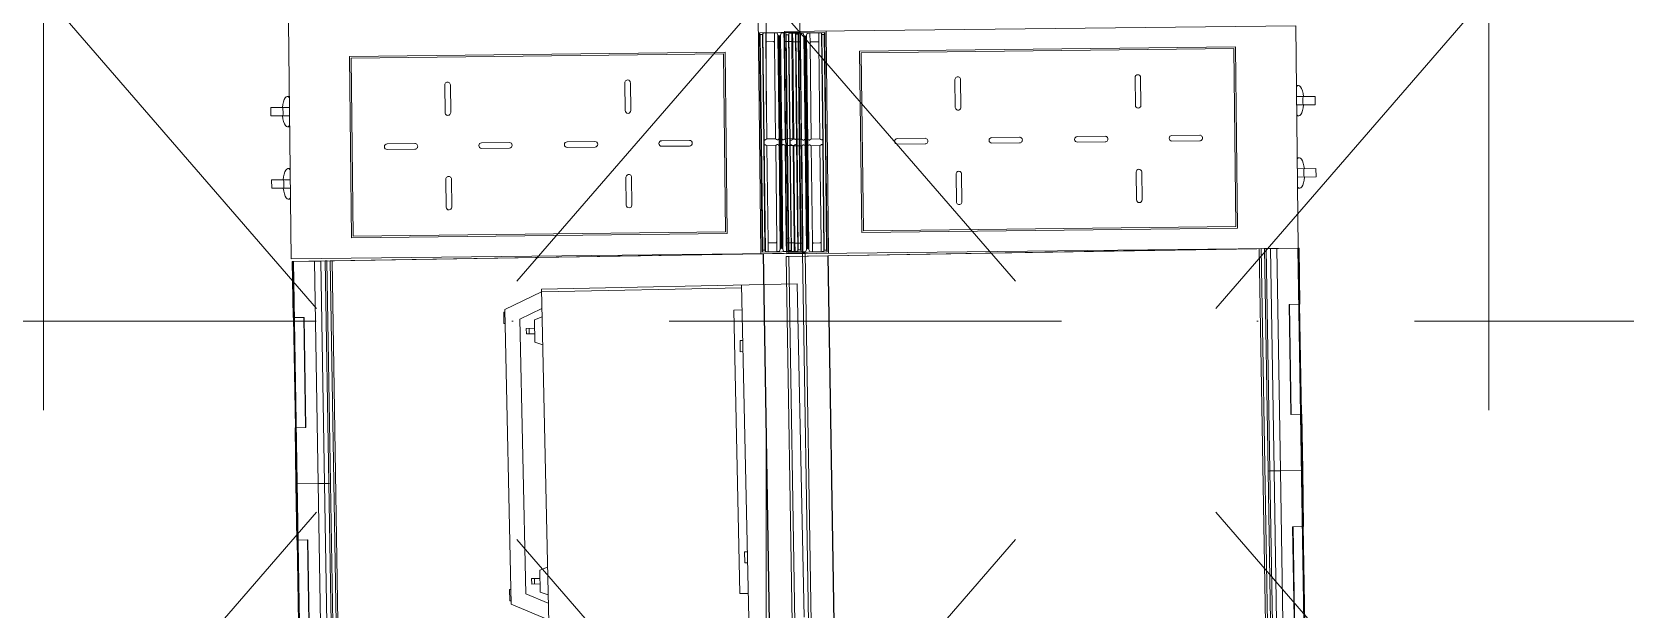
# Model space of a CAD drawing. Header units: millimetres. Extents: x -34838 to 729576, y -214038 to 121482.
# Drawn here: x 574465 to 577331, y -92255 to -91217 of the extents above; entities that cross this region are included whole.
import ezdxf
from ezdxf.enums import TextEntityAlignment as Align

# ---------------------------------------------------------------- set-up
doc = ezdxf.new("R2010")
doc.units = ezdxf.units.MM
doc.header["$MEASUREMENT"] = 0
doc.linetypes.add('ШТРИХОВА 1_2', pattern=[1300, 750, -550])
doc.linetypes.add('Штрихпунктирная', pattern=[1340.555525, 705.555534, -352.777767, 0, -282.222223])
for name, color, linetype, lineweight in [('0_Ном._пера__1', 7, 'Continuous', 13), ('А _ ОСІ КООРДИНАЦІЙНІ.3D_Ном._пера__105', 7, 'Continuous', 13), ('А _ ОСІ КООРДИНАЦІЙНІ.3D_Ном._пера__25', 7, 'Continuous', 0)]:
    doc.layers.add(name, color=color, linetype=linetype, lineweight=lineweight)
doc.layers.add('А _ ОСІ КООРДИНАЦІЙНІ.3D', color=7, linetype='Continuous')
doc.styles.add('СГЕНЕРИР_СТИЛЬ_1', font='Arial.ttf')

# ---------------------------------------------------------------- blocks, each defined once
blk = doc.blocks.new('Стандартный Маркер Сетки_2')
at = {"layer": 'А _ ОСІ КООРДИНАЦІЙНІ.3D_Ном._пера__105', "color": 7, "linetype": 'Штрихпунктирная', "lineweight": 13}
blk.add_line((500, 0), (99754.182117, 0), dxfattribs=at)
at = {"layer": 'А _ ОСІ КООРДИНАЦІЙНІ.3D_Ном._пера__25', "color": 7, "lineweight": 0, "style": 'СГЕНЕРИР_СТИЛЬ_1'}
blk.add_attdef('AC_MarkerText_1', text='', height=700, dxfattribs=at).set_placement((-1000, 40.005), align=Align.MIDDLE_CENTER)

msp = doc.modelspace()

# ---------------------------------------------------------------- linework, layer by layer
at = {"layer": '0_Ном._пера__1', "color": 7, "linetype": 'ШТРИХОВА 1_2', "lineweight": 13}
for p, q in [((574486.2, -91147.6), (574486.2, -92647.6)), ((574486.2, -91147.6), (575786.2, -92647.6)), ((574486.2, -92647.6), (575786.2, -91147.6)), ((575786.2, -92647.6), (575786.2, -91147.6)), ((575786.2, -92647.6), (575786.2, -91147.6)), ((577086.2, -91147.6), (575786.2, -92647.6)), ((577086.2, -92647.6), (575786.2, -91147.6)), ((577086.2, -91147.6), (577086.2, -92647.6))]:
    msp.add_line(p, q, dxfattribs=at)
at = {"layer": '0_Ном._пера__1', "color": 7, "linetype": 'Continuous', "lineweight": 13}
for p, q in [((576676.8, -91607), (575827, -91620.9)), ((575897.7, -91619.8), (576742.4, -91606)), ((576743.4, -91606), (576673.4, -91607.1)), ((576673.4, -91607.1), (576676.8, -91607)), ((576686.5, -92407), (576673.4, -91607.1)), ((576676.8, -91607), (576676.8, -91607)), ((576676.8, -91607), (576689.9, -92406.9)), ((576703.8, -91606.6), (576682.5, -91606.9)), ((576682.5, -91606.9), (576685.8, -91606.9)), ((576689, -92006.9), (576682.5, -91606.9)), ((576685.8, -91606.9), (576744.8, -91605.9)), ((576692.3, -92006.8), (576685.8, -91606.9)), ((576744, -91605.9), (576693.4, -91606.8)), ((576693.4, -91606.8), (576704.4, -91606.6)), ((576699.9, -92006.7), (576693.4, -91606.8)), ((576704.8, -91606.6), (576704.8, -91606.6)), ((576711.3, -92006.5), (576704.8, -91606.6)), ((576742.4, -91606), (576743.4, -91606)), ((576742.4, -91606), (576755.5, -92405.9)), ((576749.4, -91973.4), (576743.4, -91606)), ((576744.8, -91605.9), (576744, -91605.9)), ((576750, -91976.2), (576744, -91605.9)), ((576746.5, -91706.9), (576744.8, -91605.9)), ((574992.8, -91629.1), (574933.7, -91630.1)), ((574935.4, -91731.1), (574933.7, -91630.1)), ((574933.7, -91630.1), (574934.6, -91630.1)), ((574934.6, -91630.1), (574985.2, -91629.3)), ((574940.6, -92000.3), (574934.6, -91630.1)), ((574935.2, -91630.1), (575005.2, -91628.9)), ((574941.2, -91997.5), (574935.2, -91630.1)), ((574936.1, -91630.1), (574935.2, -91630.1)), ((575780.9, -91616.3), (574936.1, -91630.1)), ((574936.1, -91630.1), (574949.2, -92430)), ((574973.8, -91629.4), (574973.8, -91629.4)), ((574980.3, -92029.4), (574973.8, -91629.4)), ((574985.2, -91629.3), (574974.2, -91629.4)), ((574974.8, -91629.4), (574996.1, -91629.1)), ((574991.7, -92029.2), (574985.2, -91629.3)), ((574996.1, -91629.1), (574992.8, -91629.1)), ((574999.3, -92029.1), (574992.8, -91629.1)), ((575002.6, -92029), (574996.1, -91629.1)), ((575001.8, -91629), (575851.5, -91615.1)), ((575005.2, -91628.9), (575001.8, -91629)), ((575001.8, -91629), (575001.8, -91629)), ((575001.8, -91629), (575014.8, -92428.9)), ((575018.2, -92428.8), (575005.2, -91628.9)), ((575780.9, -91616.3), (575794, -92416.2)), ((575781.6, -91616.3), (575780.9, -91616.3)), ((575856.6, -91615), (575781.6, -91616.3)), ((575781.6, -91616.3), (575794.7, -92416.2)), ((575822, -91621), (575897, -91619.8)), ((575827, -91620.9), (575822, -91621)), ((575822, -91621), (575835.1, -92420.9)), ((575827, -91620.9), (575840.1, -92420.8)), ((575851.5, -91615.1), (575856.6, -91615)), ((575851.5, -91615.1), (575864.6, -92415)), ((575856.6, -91615), (575869.6, -92414.9)), ((575897, -91619.8), (575910, -92419.7)), ((575897, -91619.8), (575897.7, -91619.8)), ((575897.7, -91619.8), (575910.7, -92419.7)), ((575315.9, -91716.4), (575382.2, -91684.9)), ((575382.1, -91679.9), (575842, -91670.1)), ((575394.9, -92279.8), (575382.1, -91679.9)), ((575742.2, -91677.3), (575382.2, -91684.9)), ((575754.9, -92272.1), (575742, -91672.3)), ((575854.8, -92270), (575842, -91670.1)), ((575314, -91721.4), (575314.4, -91741.4)), ((575316, -91721.4), (575314, -91721.4)), ((575327.2, -92246.2), (575315.9, -91716.4)), ((575382.9, -91714.9), (575343.3, -91733.8)), ((575728, -91717.6), (575743, -91717.2)), ((575738.9, -92227.4), (575728, -91717.6)), ((576726.8, -91707.2), (576745.7, -91706.9)), ((576730, -91905.2), (576726.8, -91707.2)), ((576726.8, -91707.2), (576727.5, -91707.2)), ((576746.5, -91706.9), (576727.5, -91707.2)), ((576727.5, -91707.2), (576730.7, -91905.2)), ((576749, -91904.9), (576745.7, -91706.9)), ((576745.7, -91706.9), (576746.5, -91706.9)), ((574935.4, -91731.1), (574954.4, -91730.8)), ((574936.1, -91731.1), (574935.4, -91731.1)), ((574955.1, -91730.7), (574936.1, -91731.1)), ((574939.4, -91929), (574936.1, -91731.1)), ((574955.1, -91730.7), (574954.4, -91730.8)), ((574954.4, -91730.8), (574957.6, -91928.7)), ((574958.3, -91928.7), (574955.1, -91730.7)), ((575314.4, -91741.4), (575316.4, -91741.4)), ((575343.3, -91733.8), (575353.8, -92227.7)), ((575369.6, -91750.2), (575354.6, -91750.5)), ((575354.6, -91750.5), (575354.8, -91760.5)), ((575359.8, -91760.4), (575359.6, -91750.4)), ((575383.2, -91729.9), (575369.3, -91735.2)), ((575369.3, -91735.2), (575370.2, -91775.2)), ((575354.8, -91760.5), (575369.8, -91760.2)), ((575370.2, -91775.2), (575384.3, -91779.9)), ((575744.2, -91772.2), (575739.2, -91772.3)), ((575739.2, -91772.3), (575739.6, -91792.3)), ((575739.6, -91792.3), (575744.6, -91792.2)), ((576730, -91905.2), (576749, -91904.9)), ((576730.7, -91905.2), (576730, -91905.2)), ((576730.7, -91905.2), (576749, -91904.9)), ((576749.7, -91904.9), (576749, -91904.9)), ((576749, -91904.9), (576749.7, -91904.9)), ((576751.4, -92005.9), (576749.7, -91904.9)), ((574938.6, -91929), (574939.4, -91929)), ((574939.4, -91929), (574938.6, -91929)), ((574940.3, -92030), (574938.6, -91929)), ((574957.6, -91928.7), (574939.4, -91929)), ((574958.3, -91928.7), (574939.4, -91929)), ((574957.6, -91928.7), (574958.3, -91928.7)), ((576748.9, -91973.4), (576749.9, -91973.4)), ((576750.4, -92038.4), (576749.4, -91973.4)), ((576750.5, -92005.9), (576750, -91976.2)), ((574941.1, -92030), (574940.6, -92000.3)), ((574941.7, -91997.5), (574940.7, -91997.5)), ((574940.7, -92005), (574941.5, -92055)), ((574941.7, -92055), (574940.9, -92005)), ((574942.3, -92062.5), (574941.2, -91997.5)), ((574941.7, -92005), (574942.5, -92055)), ((574942.7, -92055), (574941.9, -92005)), ((576710.3, -92006.6), (576689, -92006.9)), ((576710.3, -92006.6), (576689, -92006.9)), ((576689, -92006.9), (576692.3, -92006.8)), ((576689, -92006.9), (576692.3, -92006.8)), ((576695.5, -92406.9), (576689, -92006.9)), ((576692.3, -92006.8), (576751.4, -92005.9)), ((576692.3, -92006.8), (576751.4, -92005.9)), ((576698.9, -92406.8), (576692.3, -92006.8)), ((576750.5, -92005.9), (576699.9, -92006.7)), ((576750.5, -92005.9), (576699.9, -92006.7)), ((576699.9, -92006.7), (576710.9, -92006.5)), ((576699.9, -92006.7), (576710.9, -92006.5)), ((576706.4, -92406.7), (576699.9, -92006.7)), ((576717.9, -92406.5), (576711.3, -92006.5)), ((576749.7, -92030.9), (576748.9, -91980.9)), ((576749.2, -91980.9), (576750, -92030.9)), ((576750.7, -92030.9), (576749.9, -91980.9)), ((576750.1, -91980.9), (576751, -92030.9)), ((576750.6, -92005.9), (576750.5, -92005.9)), ((576751, -92035.6), (576750.5, -92005.9)), ((576750.6, -92005.9), (576750.5, -92005.9)), ((576751.4, -92005.9), (576750.6, -92005.9)), ((576751.4, -92005.9), (576750.6, -92005.9)), ((576753, -92106.9), (576751.4, -92005.9)), ((574999.3, -92029.1), (574940.3, -92030)), ((574999.3, -92029.1), (574940.3, -92030)), ((574941.9, -92131), (574940.3, -92030)), ((574940.3, -92030), (574941.1, -92030)), ((574940.3, -92030), (574941.1, -92030)), ((574941.1, -92030), (574991.7, -92029.2)), ((574941.1, -92030), (574991.7, -92029.2)), ((574941.1, -92030), (574941.1, -92030)), ((574941.6, -92059.7), (574941.1, -92030)), ((574941.1, -92030), (574941.1, -92030)), ((574986.8, -92429.3), (574980.3, -92029.4)), ((574991.7, -92029.2), (574980.7, -92029.4)), ((574991.7, -92029.2), (574980.7, -92029.4)), ((574981.3, -92029.4), (575002.6, -92029)), ((574981.3, -92029.4), (575002.6, -92029)), ((574998.3, -92429.2), (574991.7, -92029.2)), ((575002.6, -92029), (574999.3, -92029.1)), ((575002.6, -92029), (574999.3, -92029.1)), ((575005.8, -92429), (574999.3, -92029.1)), ((575009.2, -92429), (575002.6, -92029)), ((576757.1, -92405.8), (576751, -92035.6)), ((574947.6, -92430), (574941.6, -92059.7)), ((574942.7, -92062.5), (574941.7, -92062.5)), ((574948.3, -92430), (574942.3, -92062.5)), ((576750, -92038.4), (576751, -92038.4)), ((576756.4, -92405.9), (576750.4, -92038.4)), ((576733.3, -92107.2), (576752.3, -92106.9)), ((576736.5, -92305.2), (576733.3, -92107.2)), ((576733.3, -92107.2), (576734, -92107.2)), ((576753, -92106.9), (576734, -92107.2)), ((576734, -92107.2), (576737.3, -92305.1)), ((576755.5, -92304.8), (576752.3, -92106.9)), ((576752.3, -92106.9), (576753, -92106.9)), ((574941.9, -92131), (574960.9, -92130.7)), ((574942.7, -92131), (574941.9, -92131)), ((574961.6, -92130.7), (574942.7, -92131)), ((574945.9, -92329), (574942.7, -92131)), ((574961.6, -92130.7), (574960.9, -92130.7)), ((574960.9, -92130.7), (574964.1, -92328.7)), ((574964.9, -92328.7), (574961.6, -92130.7)), ((575752.3, -92152.1), (575747.3, -92152.3)), ((575747.7, -92172.2), (575747.3, -92152.3)), ((575392.8, -92179.8), (575378.9, -92185.1)), ((575747.7, -92172.2), (575752.7, -92172.1)), ((575379.2, -92200.1), (575364.2, -92200.4)), ((575364.2, -92200.4), (575364.5, -92210.4)), ((575369.4, -92210.3), (575369.2, -92200.3)), ((575378.9, -92185.1), (575379.8, -92225.1)), ((575325.1, -92240.3), (575324.7, -92220.3)), ((575326.7, -92220.3), (575324.7, -92220.3)), ((575353.8, -92227.7), (575394.2, -92244.8)), ((575364.5, -92210.4), (575379.4, -92210.1)), ((575393.9, -92229.8), (575379.8, -92225.1)), ((575753.9, -92227.1), (575738.9, -92227.4)), ((575325.1, -92240.3), (575327.1, -92240.2)), ((575394.8, -92274.8), (575327.2, -92246.2))]:
    msp.add_line(p, q, dxfattribs=at)
for points in [[(574922.5, -90825.6), (575842.4, -90815.1), (575851.5, -91615.1), (574931.6, -91625.5)], [(576743.4, -91606), (575823.4, -91616.4), (575818.9, -91216.4), (576738.8, -91206)], [(575716.1, -91579.6), (575712.4, -91253.6), (575036.5, -91261.3), (575040.2, -91587.3)], [(575713.1, -91576.7), (575709.4, -91256.7), (575039.5, -91264.3), (575043.1, -91584.3)], [(575954.3, -91251.9), (575958, -91577.9), (576634, -91570.2), (576630.3, -91244.2)], [(575957.3, -91254.9), (575961, -91574.8), (576630.9, -91567.2), (576627.3, -91247.2)]]:
    msp.add_lwpolyline(points, close=True, dxfattribs=at)
for points in [[(575776.5, -91615.9), (575767.4, -90816)], [(575776.6, -91415.9), (575774.3, -91218.7), (575844.7, -91217.9)], [(575774.3, -91218.7), (575775.5, -91221.8), (575776.2, -91222), (575777.6, -91222), (575779, -91221.9), (575779.6, -91221.8), (575780.3, -91219.7), (575780.7, -91219.5), (575781.9, -91219.3), (575783.5, -91219.1), (575801, -91218.8)], [(575775.5, -91221.8), (575777.7, -91415.9)], [(575779.6, -91221.8), (575781.8, -91415.9)], [(575780.3, -91219.8), (575782.5, -91415.9)], [(575785.3, -91219), (575785.5, -91236.8)], [(575801, -91218.8), (575802.8, -91219), (575804.4, -91219), (575805.6, -91219.2), (575805.9, -91219.5), (575807.2, -91222.9), (575807.6, -91223.5), (575808.8, -91224.8), (575809.6, -91224.8)], [(575801, -91218.8), (575801.2, -91236.6)], [(575807.2, -91222.9), (575809.4, -91415.6)], [(575808.8, -91224.8), (575810.9, -91415.5)], [(575818.1, -91218.7), (575816.2, -91218.8), (575814.7, -91218.9), (575813.5, -91219.1), (575813.1, -91219.4), (575811.9, -91222.9), (575811.5, -91223.4), (575810.4, -91224.8), (575809.6, -91224.8)], [(575810.4, -91224.8), (575812.6, -91415.5)], [(575811.9, -91222.9), (575814.1, -91415.5)], [(575844.7, -91217.9), (575843.6, -91221), (575842.9, -91221.3), (575841.5, -91221.3), (575840.1, -91221.3), (575839.5, -91221.1), (575838.8, -91219.1), (575838.3, -91218.8), (575837.1, -91218.6), (575835.5, -91218.5), (575818.1, -91218.7)], [(575818.1, -91218.7), (575818.3, -91236.4)], [(575893.8, -91415.6), (575891.6, -91218.3), (575821.3, -91219.1)], [(575821.3, -91219.1), (575823.5, -91416.4)], [(575821.3, -91219.1), (575822.4, -91222.3), (575823.1, -91222.5), (575824.5, -91222.5), (575825.9, -91222.4), (575826.5, -91222.2), (575827.2, -91220.2), (575827.6, -91220), (575828.8, -91219.7), (575830.4, -91219.5), (575847.9, -91219.3)], [(575822.4, -91222.3), (575824.6, -91416.4)], [(575826.5, -91222.2), (575828.7, -91416.3)], [(575827.2, -91220.2), (575829.4, -91416.3)], [(575833.8, -91218.5), (575834, -91236.3)], [(575838.8, -91219.1), (575841, -91415.2)], [(575839.5, -91221.1), (575841.7, -91415.2)], [(575843.6, -91221), (575845.8, -91415.1)], [(575844.7, -91217.9), (575846.9, -91415.1)], [(575847.9, -91219.3), (575849.8, -91219.4), (575851.3, -91219.5), (575852.5, -91219.7), (575852.8, -91220), (575854.1, -91223.4), (575854.6, -91224), (575855.7, -91225.2), (575856.5, -91225.2)], [(575847.9, -91219.3), (575848.1, -91237.1)], [(575854.1, -91223.4), (575856.3, -91416)], [(575855.7, -91225.2), (575857.8, -91416)], [(575865, -91219.1), (575863.1, -91219.3), (575861.6, -91219.4), (575860.4, -91219.6), (575860, -91219.9), (575858.8, -91223.3), (575858.4, -91223.9), (575857.3, -91225.2), (575856.5, -91225.2)], [(575857.3, -91225.2), (575859.5, -91416)], [(575858.8, -91223.3), (575861, -91416)], [(575891.6, -91218.3), (575890.5, -91221.5), (575889.8, -91221.7), (575888.4, -91221.8), (575887, -91221.7), (575886.4, -91221.5), (575885.7, -91219.5), (575885.2, -91219.3), (575884, -91219.1), (575882.4, -91218.9), (575865, -91219.1)], [(575865, -91219.1), (575865.2, -91236.9)], [(575885.7, -91219.6), (575887.9, -91415.7)], [(575886.4, -91221.5), (575888.6, -91415.7)], [(575890.5, -91221.5), (575892.7, -91415.6)], [(575893.9, -91215.6), (575898.4, -91615.6)], [(576740.1, -91313.5), (576743.7, -91313.4)], [(574928.3, -91333.1), (574924.6, -91333.1)], [(576773.7, -91333.1), (576740.3, -91333.5)], [(576773.7, -91333.1), (576773.9, -91348.1), (576740.4, -91348.5)], [(574895, -91353.4), (574928.5, -91353.1)], [(574895, -91353.4), (574895.2, -91368.4), (574928.7, -91368.1)], [(576740.7, -91368.5), (576744.4, -91368.4)], [(574928.9, -91388.1), (574925.2, -91388.1)], [(575776.6, -91415.9), (575778.8, -91613.2), (575849.2, -91612.4)], [(575779.9, -91610), (575777.7, -91415.9)], [(575784, -91610), (575781.8, -91415.9)], [(575784.7, -91612), (575782.5, -91415.9)], [(575811.6, -91608.2), (575809.4, -91415.6)], [(575813.1, -91606.3), (575810.9, -91415.5)], [(575814.7, -91606.3), (575812.6, -91415.5)], [(575816.3, -91608.1), (575814.1, -91415.5)], [(575825.7, -91613.7), (575823.5, -91416.4)], [(575826.9, -91610.5), (575824.6, -91416.4)], [(575893.8, -91415.6), (575896.1, -91612.9), (575825.7, -91613.7)], [(575830.9, -91610.4), (575828.7, -91416.3)], [(575831.6, -91612.4), (575829.4, -91416.3)], [(575843.2, -91611.3), (575841, -91415.2)], [(575843.9, -91609.3), (575841.7, -91415.2)], [(575848, -91609.3), (575845.8, -91415.1)], [(575849.2, -91612.4), (575846.9, -91415.1)], [(575858.5, -91608.7), (575856.3, -91416)], [(575860, -91606.8), (575857.8, -91416)], [(575861.7, -91606.7), (575859.5, -91416)], [(575863.2, -91608.6), (575861, -91416)], [(575890.1, -91611.8), (575887.9, -91415.7)], [(575890.8, -91609.8), (575888.6, -91415.7)], [(575894.9, -91609.7), (575892.7, -91415.6)], [(574929.7, -91463), (574926.1, -91463.1)], [(576741.5, -91443.5), (576745.2, -91443.4)], [(576775.4, -91478.1), (576775.2, -91463.1), (576741.8, -91463.5)], [(574896.7, -91498.4), (574896.5, -91483.4), (574930, -91483)], [(576775.4, -91478.1), (576741.9, -91478.5)], [(574896.7, -91498.4), (574930.1, -91498)], [(574930.4, -91518), (574926.7, -91518.1)], [(576742.2, -91498.5), (576745.8, -91498.4)], [(575805.4, -91612.4), (575805.2, -91594.6)], [(575805.4, -91612.4), (575807.3, -91612.2), (575808.8, -91612.1), (575810, -91611.9), (575810.4, -91611.6), (575811.6, -91608.2), (575812, -91607.6), (575813.1, -91606.3), (575813.9, -91606.3)], [(575822.6, -91612.2), (575820.7, -91612.1), (575819.2, -91612), (575817.9, -91611.8), (575817.6, -91611.5), (575816.3, -91608.1), (575815.9, -91607.6), (575814.7, -91606.3), (575813.9, -91606.3)], [(575822.6, -91612.2), (575822.4, -91594.4)], [(575836.6, -91613), (575836.4, -91595.3)], [(575852.3, -91612.9), (575852.1, -91595.1)], [(575852.3, -91612.9), (575854.2, -91612.7), (575855.7, -91612.6), (575856.9, -91612.4), (575857.3, -91612.1), (575858.5, -91608.7), (575858.9, -91608.1), (575860, -91606.8), (575860.8, -91606.7)], [(575869.5, -91612.7), (575867.6, -91612.5), (575866.1, -91612.5), (575864.8, -91612.3), (575864.5, -91612), (575863.2, -91608.6), (575862.8, -91608), (575861.7, -91606.7), (575860.8, -91606.7)], [(575869.5, -91612.7), (575869.3, -91594.9)], [(575885.1, -91612.5), (575884.9, -91594.7)], [(575778.8, -91613.2), (575779.9, -91610), (575780.6, -91609.8), (575782, -91609.7), (575783.4, -91609.8), (575784, -91610), (575784.7, -91612), (575785.2, -91612.2), (575786.4, -91612.4), (575788, -91612.6), (575805.4, -91612.4)], [(575849.2, -91612.4), (575848, -91609.3), (575847.3, -91609), (575845.9, -91609), (575844.5, -91609.1), (575843.9, -91609.3), (575843.2, -91611.3), (575842.8, -91611.6), (575841.6, -91611.8), (575840, -91612), (575822.6, -91612.2)], [(575825.7, -91613.7), (575826.9, -91610.5), (575827.5, -91610.3), (575828.9, -91610.2), (575830.3, -91610.3), (575830.9, -91610.4), (575831.7, -91612.4), (575832.1, -91612.7), (575833.3, -91612.9), (575834.9, -91613), (575852.3, -91612.9)], [(575896.1, -91612.9), (575894.9, -91609.7), (575894.2, -91609.5), (575892.8, -91609.5), (575891.4, -91609.6), (575890.8, -91609.8), (575890.1, -91611.8), (575889.7, -91612), (575888.5, -91612.3), (575886.9, -91612.4), (575869.5, -91612.7)]]:
    msp.add_lwpolyline(points, dxfattribs=at)
for points in [[(575785.5, -91236.8), (575787.4, -91409.8), (575803.1, -91409.6), (575801.2, -91236.6, 0.414214), (575799.1, -91234.7), (575787.4, -91234.8, 0.539248)], [(575834, -91236.3), (575835.9, -91409.2), (575820.3, -91409.4), (575818.3, -91236.4, -0.414214), (575820.3, -91234.4), (575831.9, -91234.3, -0.539248)], [(575208, -91312.4), (575208.6, -91362.4, 1), (575218.6, -91362.3), (575218, -91312.3, 1)], [(575532, -91308.7), (575532.6, -91358.7, 1), (575542.6, -91358.6), (575542, -91308.6, 1)], [(576136.5, -91352.8), (576135.9, -91302.8, 1), (576125.9, -91302.9), (576126.5, -91352.9, 1)], [(576460.4, -91349.2), (576459.9, -91299.2, 1), (576449.9, -91299.3), (576450.4, -91349.3, 1)], [(576192.2, -91417.2), (576242.2, -91416.6, 1), (576242.1, -91406.6), (576192.1, -91407.2, 1)], [(576346.2, -91415.5), (576396.2, -91414.9, 1), (576396.1, -91404.9), (576346.1, -91405.5, 1)], [(576516.2, -91413.5), (576566.2, -91413, 1), (576566.1, -91403), (576516.1, -91403.5, 1)], [(575154.2, -91418), (575104.2, -91418.6, 1), (575104.4, -91428.6), (575154.4, -91428, 1)], [(575324.2, -91416.1), (575274.2, -91416.6, 1), (575274.3, -91426.6), (575324.3, -91426.1, 1)], [(575478.2, -91414.3), (575428.2, -91414.9, 1), (575428.3, -91424.9), (575478.3, -91424.3, 1)], [(575648.2, -91412.4), (575598.2, -91412.9, 1), (575598.3, -91422.9), (575648.3, -91422.4, 1)], [(575836.4, -91595.3), (575834.5, -91422.3), (575850.2, -91422.1), (575852.1, -91595.1, -0.414214), (575850.1, -91597.1), (575838.5, -91597.2, -0.539248)], [(575884.9, -91594.7), (575883, -91421.7), (575867.3, -91421.9), (575869.3, -91594.9, 0.414214), (575871.3, -91596.9), (575883, -91596.7, 0.539248)], [(576022.2, -91419.1), (576072.2, -91418.6, 1), (576072.1, -91408.6), (576022.1, -91409.1, 1)], [(576462.4, -91519.1), (576461.8, -91469.1, 1), (576451.8, -91469.3), (576452.4, -91519.3, 1)], [(575210, -91482.4), (575210.5, -91532.4, 1), (575220.5, -91532.2), (575220, -91482.3, 1)], [(575534, -91478.7), (575534.5, -91528.7, 1), (575544.5, -91528.6), (575544, -91478.6, 1)], [(576138.4, -91522.8), (576137.8, -91472.8, 1), (576127.8, -91472.9), (576128.4, -91522.9, 1)]]:
    msp.add_lwpolyline(points, format="xyb", close=True, dxfattribs=at)
for points in [[(575832.2, -91219.5), (575832.4, -91237.3), (575834.3, -91410.3), (575850, -91410.1), (575848.1, -91237.1, 0.414214), (575846, -91235.1), (575834.4, -91235.3, 0.539248), (575832.4, -91237.3)], [(575880.7, -91218.9), (575880.9, -91236.7), (575882.8, -91409.7), (575867.2, -91409.9), (575865.2, -91236.9, -0.414214), (575867.2, -91234.9), (575878.9, -91234.8, -0.539248), (575880.9, -91236.7)], [(575782.1, -91409.9, 0.670169), (575785.7, -91410.9), (575787.4, -91409.8)], [(575782.2, -91421.9, -0.670169), (575785.8, -91420.7), (575787.6, -91421.8)], [(575789.7, -91612.6), (575789.5, -91594.8), (575787.6, -91421.8), (575803.3, -91421.6), (575805.2, -91594.6, -0.414214), (575803.2, -91596.6), (575791.6, -91596.8, -0.539248), (575789.5, -91594.8)], [(575808.5, -91409.6, -0.670169), (575804.9, -91410.7), (575803.1, -91409.6)], [(575808.6, -91421.6, 0.670169), (575805, -91420.5), (575803.3, -91421.6)], [(575814.9, -91409.5, 0.670169), (575818.5, -91410.5), (575820.3, -91409.4)], [(575815, -91421.5, -0.670169), (575818.6, -91420.3), (575820.4, -91421.4)], [(575838.2, -91612), (575838, -91594.2), (575836.1, -91421.2), (575820.4, -91421.4), (575822.4, -91594.4, 0.414214), (575824.4, -91596.4), (575836.1, -91596.3, 0.539248), (575838, -91594.2)], [(575829, -91410.3, 0.670169), (575832.6, -91411.4), (575834.3, -91410.3)], [(575829.1, -91422.3, -0.670169), (575832.7, -91421.2), (575834.5, -91422.3)], [(575841.3, -91409.2, -0.670169), (575837.7, -91410.3), (575835.9, -91409.2)], [(575841.4, -91421.2, 0.670169), (575837.8, -91420.1), (575836.1, -91421.2)], [(575855.4, -91410, -0.670169), (575851.8, -91411.2), (575850, -91410.1)], [(575855.5, -91422, 0.670169), (575851.9, -91421), (575850.2, -91422.1)], [(575861.8, -91410, 0.670169), (575865.4, -91411), (575867.2, -91409.9)], [(575861.9, -91422, -0.670169), (575865.5, -91420.8), (575867.3, -91421.9)], [(575888.2, -91409.7, -0.670169), (575884.6, -91410.8), (575882.8, -91409.7)], [(575888.3, -91421.7, 0.670169), (575884.7, -91420.6), (575883, -91421.7)]]:
    msp.add_lwpolyline(points, format="xyb", dxfattribs=at)
for centre, start, end in [((576819.5, -91340.1), 174.2887, 187.0132), ((574849.4, -91361.5), 354.2887, 7.0132), ((576821, -91470.1), 174.2887, 187.0132), ((574850.9, -91491.4), 354.2887, 7.0132)]:
    msp.add_arc(centre, 67.7, start, end, dxfattribs=at)
for centre, major_axis, ratio, start_param, end_param in [((576744, -91340.9), (0.3, -27.5), 0.338182, 1.847023, 3.548058), ((574924.9, -91360.6), (0.3, -27.5), 0.338182, 2.735127, 4.436162), ((576744, -91340.9), (0.3, -27.5), 0.338182, 5.87672, 7.577755), ((574924.9, -91360.6), (0.3, -27.5), 0.338182, 4.988616, 6.689651), ((574926.4, -91490.6), (-0.3, 27.5), 0.338182, 5.87672, 7.577755), ((576745.5, -91470.9), (-0.3, 27.5), 0.338182, 4.988616, 6.689651), ((576745.5, -91470.9), (-0.3, 27.5), 0.338182, 2.735127, 4.436162), ((574926.4, -91490.6), (-0.3, 27.5), 0.338182, 1.847023, 3.548058), ((576749, -91980.9), (-0.12, 7.5), 0.017452, 0, 1.570883), ((576749, -91980.9), (-0.12, 7.5), 0.017452, 4.712476, 6.283185), ((576750, -91980.9), (-0.12, 7.5), 0.017452, 4.712476, 7.854069), ((574940.8, -92005), (-0.12, 7.5), 0.017452, 4.712302, 7.853895), ((574941.8, -92005), (-0.12, 7.5), 0.017452, 0, 1.57071), ((574941.8, -92005), (-0.12, 7.5), 0.017452, 4.712302, 6.283185), ((576749.8, -92030.9), (0.12, -7.5), 0.017452, 4.712476, 6.283185), ((576749.8, -92030.9), (0.12, -7.5), 0.017452, 0, 1.570883), ((576750.8, -92030.9), (0.12, -7.5), 0.017452, 4.712476, 7.854068), ((574941.6, -92055), (0.12, -7.5), 0.017452, 4.712302, 7.853895), ((574942.6, -92055), (0.12, -7.5), 0.017452, 4.712302, 6.283185), ((574942.6, -92055), (0.12, -7.5), 0.017452, 0, 1.570709)]:
    msp.add_ellipse(centre, major_axis=major_axis, ratio=ratio, start_param=start_param, end_param=end_param, dxfattribs=at)
for p in [(576682.5, -91606.9), (574996.1, -91629.1)]:
    msp.add_point(p, dxfattribs=at)

# ---------------------------------------------------------------- block references
at = {"layer": 'А _ ОСІ КООРДИНАЦІЙНІ.3D', "color": 7, "linetype": 'Continuous', "lineweight": 60, "zscale": 1000}
msp.add_blockref('Стандартный Маркер Сетки_2', (513441.8, -91737.7), dxfattribs=at)

doc.saveas('drawing.dxf')
